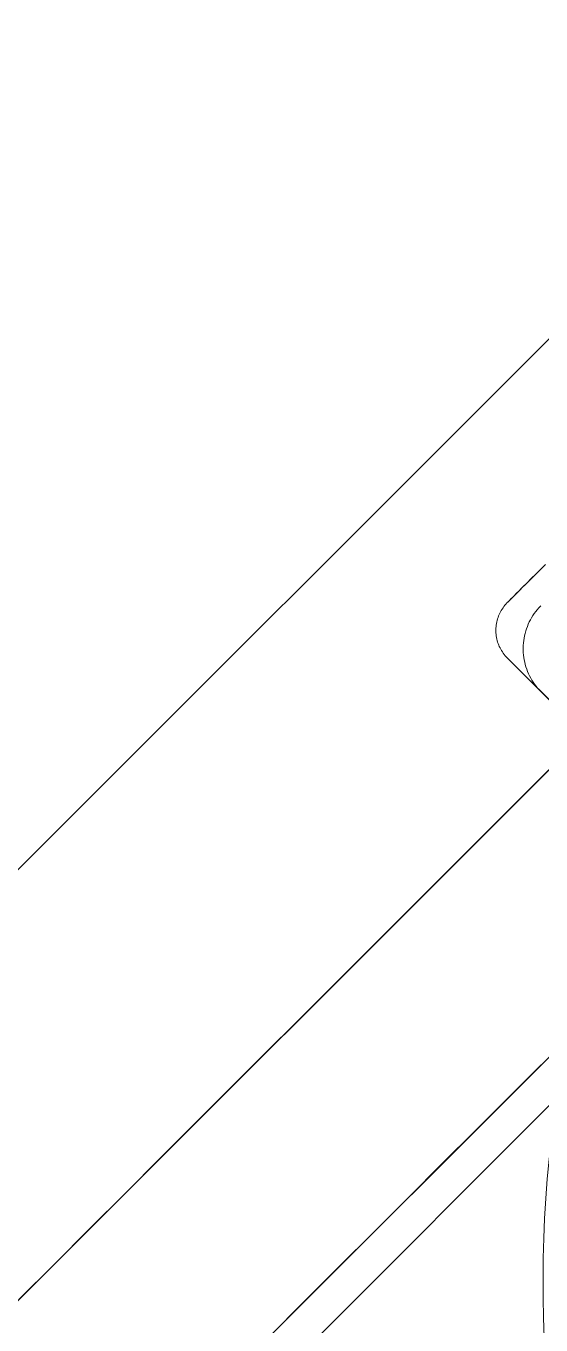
# Model space of a CAD drawing. Header units: metres. Extents: x 1753726 to 1755216, y 5920592 to 5921703.
# Drawn here: x 1753858.34996 to 1753858.36263, y 5920856.38144 to 5920856.41341 of the extents above; entities that cross this region are included whole.
import ezdxf

# ---------------------------------------------------------------- set-up
doc = ezdxf.new("R2010")
doc.units = ezdxf.units.M
for name, color, linetype, lineweight in [('A-FLOR-____-OTLN', 9, 'Continuous', 9), ('A-FLOR-HRAL-OTLN', 2, 'Continuous', 9), ('A-WALL-____-OTLN', 2, 'Continuous', 9), ('S-BEAM-____-OTLN', 7, 'Continuous', 9), ('S-FNDN-____-OTLN', 7, 'Continuous', 9)]:
    doc.layers.add(name, color=color, linetype=linetype, lineweight=lineweight)

# ---------------------------------------------------------------- blocks, each defined once
blk = doc.blocks.new('308492-ARUP-STTW-MOD-0300_rvt-1-X-ARUP-GL-HERNE_BAY_ALIGNMENT')
at = {"layer": 'S-BEAM-____-OTLN'}
for radius in [3.605, 3.605, 3.305, 3.305]:
    blk.add_arc((1753856.872071, 5920854.897647), radius, 0, 180, dxfattribs=at)
at = {"layer": 'S-FNDN-____-OTLN'}
for radius in [4.425, 4.425, 3.425, 3.425]:
    blk.add_arc((1753856.872071, 5920854.897647), radius, 0, 180, dxfattribs=at)
blk = doc.blocks.new('MH10 BENCHING - MH10 BENCHING-4553275-X-ARUP-GL-HERNE_BAY_ALIGNMENT')
at = {"layer": 'A-FLOR-____-OTLN'}
for start in [0, 29.788137]:
    blk.add_arc((-577.794782, -261.630555), 2.25, start, 180, dxfattribs=at)
blk = doc.blocks.new('Railing - CB10-TopMount-End-4761676-X-ARUP-GL-HERNE_BAY_ALIGNMENT')
at = {"layer": 'A-FLOR-HRAL-OTLN'}
for p, q in [((0.0375, -0.063), (0.0375, 0.063)), ((0.0375, 0.063), (0.0375, -0.063)), ((0.025, 0.008789), (0.025, 0.055003)), ((0.03, 0.011), (0.03, 0.051503)), ((0.03267, 0.011), (0.025949, 0.011)), ((0.03267, 0.011), (0.025949, 0.011)), ((0.031499, 0.011), (0.03, 0.011))]:
    blk.add_line(p, q, dxfattribs=at)
at = {"layer": 'A-FLOR-HRAL-OTLN', "flags": 128}
for points in [[(0.025, 0.017494), (0.025, 0.01862), (0.025, 0.019767), (0.025, 0.020931), (0.025, 0.022112), (0.025, 0.023307), (0.025, 0.024514), (0.025, 0.025731), (0.025, 0.026957)], [(0.03, 0.01222), (0.03, 0.013221), (0.03, 0.014251), (0.03, 0.015307), (0.03, 0.016389), (0.03, 0.017494), (0.03, 0.01862), (0.03, 0.019767), (0.03, 0.020931), (0.03, 0.022112), (0.03, 0.023307), (0.03, 0.024514), (0.03, 0.025731), (0.03, 0.026957), (0.03, 0.028189), (0.03, 0.029426), (0.03, 0.030665)], [(0.031499, 0.011), (0.031559, 0.010999), (0.031619, 0.010995), (0.031678, 0.010989), (0.031738, 0.010981), (0.031796, 0.01097), (0.031855, 0.010957), (0.031913, 0.010942), (0.03197, 0.010924), (0.032026, 0.010904), (0.032082, 0.010882), (0.032136, 0.010858), (0.03219, 0.010831), (0.032243, 0.010802), (0.032294, 0.010771), (0.032344, 0.010739), (0.032393, 0.010704), (0.03244, 0.010667), (0.032486, 0.010629), (0.03253, 0.010588), (0.032572, 0.010546), (0.032613, 0.010503), (0.032652, 0.010457), (0.032689, 0.01041), (0.032725, 0.010362), (0.032758, 0.010312), (0.032789, 0.010261), (0.032819, 0.010209), (0.032846, 0.010156), (0.032871, 0.010101), (0.032894, 0.010046), (0.032914, 0.00999), (0.032932, 0.009933), (0.032948, 0.009875), (0.032962, 0.009817), (0.032973, 0.009758), (0.032982, 0.009699), (0.032989, 0.00964), (0.032993, 0.00958), (0.032995, 0.00952), (0.032995, 0.009504)], [(0.03267, 0.011), (0.032709, 0.010999), (0.032747, 0.010997), (0.032786, 0.010993), (0.032824, 0.010988), (0.032862, 0.010981), (0.032899, 0.010972), (0.032937, 0.010962), (0.032973, 0.010951), (0.03301, 0.010938), (0.033045, 0.010924), (0.033081, 0.010908), (0.033115, 0.010891), (0.033149, 0.010873), (0.033182, 0.010853), (0.033214, 0.010832), (0.033246, 0.010809), (0.033276, 0.010786), (0.033306, 0.010761), (0.033334, 0.010735), (0.033361, 0.010708), (0.033388, 0.01068), (0.033413, 0.01065), (0.033437, 0.01062), (0.033459, 0.010589), (0.033481, 0.010557), (0.033501, 0.010524), (0.03352, 0.010491), (0.033537, 0.010456), (0.033554, 0.010421), (0.033568, 0.010386), (0.033581, 0.01035), (0.033593, 0.010313), (0.033604, 0.010276), (0.033612, 0.010238), (0.03362, 0.0102), (0.033625, 0.010162), (0.03363, 0.010124), (0.033632, 0.010086), (0.033634, 0.010047)], [(0.03267, 0.011), (0.032709, 0.010999), (0.032747, 0.010997), (0.032786, 0.010993), (0.032824, 0.010988), (0.032862, 0.010981), (0.032899, 0.010972), (0.032937, 0.010962), (0.032973, 0.010951), (0.03301, 0.010938), (0.033045, 0.010924), (0.033081, 0.010908), (0.033115, 0.010891), (0.033149, 0.010873), (0.033182, 0.010853), (0.033214, 0.010832), (0.033246, 0.010809), (0.033276, 0.010786), (0.033306, 0.010761), (0.033334, 0.010735), (0.033361, 0.010708), (0.033388, 0.01068), (0.033413, 0.01065), (0.033437, 0.01062), (0.033459, 0.010589), (0.033481, 0.010557), (0.033501, 0.010524), (0.03352, 0.010491), (0.033537, 0.010456), (0.033554, 0.010421), (0.033568, 0.010386), (0.033581, 0.01035), (0.033593, 0.010313), (0.033604, 0.010276), (0.033612, 0.010238), (0.03362, 0.0102), (0.033625, 0.010162), (0.03363, 0.010124), (0.033632, 0.010086), (0.033634, 0.010047)], [(0.033634, 0.008852), (0.033634, 0.009034), (0.033634, 0.009202), (0.033634, 0.009355), (0.033634, 0.009492), (0.033634, 0.009615), (0.033634, 0.009723), (0.033634, 0.009814), (0.033634, 0.009891), (0.033634, 0.009951), (0.033634, 0.009995), (0.033634, 0.010024), (0.033634, 0.010036)], [(0.033634, 0.008852), (0.033634, 0.009034), (0.033634, 0.009202), (0.033634, 0.009355), (0.033634, 0.009492), (0.033634, 0.009615), (0.033634, 0.009723), (0.033634, 0.009814), (0.033634, 0.009891), (0.033634, 0.009951), (0.033634, 0.009995), (0.033634, 0.010024), (0.033634, 0.010036)], [(0.033634, 0.010029), (0.033634, 0.010005), (0.033634, 0.009964), (0.033634, 0.009908), (0.033634, 0.009837), (0.033634, 0.009749), (0.033634, 0.009646), (0.033634, 0.009527), (0.033634, 0.009393), (0.033634, 0.009244), (0.033634, 0.009081), (0.033634, 0.008902), (0.033634, 0.00871)], [(0.033634, 0.010029), (0.033634, 0.010005), (0.033634, 0.009964), (0.033634, 0.009908), (0.033634, 0.009837), (0.033634, 0.009749), (0.033634, 0.009646), (0.033634, 0.009527), (0.033634, 0.009393), (0.033634, 0.009244), (0.033634, 0.009081), (0.033634, 0.008902), (0.033634, 0.00871)]]:
    blk.add_lwpolyline(points, dxfattribs=at)
at = {"layer": 'A-FLOR-HRAL-OTLN'}
blk.add_ellipse((0, 0), major_axis=(0, 0.03), ratio=1, start_param=4.712389, end_param=7.853982, dxfattribs=at)
blk = doc.blocks.new('Railing - Railing-4819401-X-ARUP-GL-HERNE_BAY_ALIGNMENT')
at = {"layer": 'A-FLOR-HRAL-OTLN'}
blk.add_line((-576.309183, -260.110949), (-579.314533, -263.116006), dxfattribs=at)
blk.add_line((-576.309183, -260.110949), (-579.314533, -263.116006), dxfattribs=at)
at = {"rotation": 134.9972022441068}
blk.add_blockref('Railing - CB10-TopMount-End-4761676-X-ARUP-GL-HERNE_BAY_ALIGNMENT', (-576.292107, -260.128026), dxfattribs=at)
blk = doc.blocks.new('Bell Out - Insitu2 - Bell Out - Insitu-5032767-X-ARUP-GL-HERNE_BAY_ALIGNMENT')
at = {"layer": 'A-WALL-____-OTLN'}
for radius in [2.85, 2.85, 2.25, 2.25]:
    blk.add_arc((-577.794782, -261.630555), radius, 0, 180, dxfattribs=at)
blk = doc.blocks.new('308492-ARUP-STPW-MOD-1900_rvt-1-X-ARUP-GL-HERNE_BAY_ALIGNMENT')
at = {"layer": 'A-FLOR-____-OTLN'}
for centre, radius, start, end in [((1753856.89, 5920854.88), 3.35, 0, 180), ((1753856.89, 5920854.88), 3.35, 0, 180), ((1753856.889925, 5920854.880292), 2.62, 45.648276, 224.287791), ((1753856.889925, 5920854.880292), 2.62, 45.648276, 224.287791), ((1753856.89, 5920854.88), 2.25, 44.997202, 224.997202), ((1753856.89, 5920854.88), 2.25, 44.997202, 224.997202), ((1753856.889976, 5920854.879988), 2.62, 225.623323, 44.365405), ((1753856.889976, 5920854.879988), 2.62, 225.623323, 44.365405)]:
    blk.add_arc(centre, radius, start, end, dxfattribs=at)
at = {"layer": 'A-WALL-____-OTLN'}
for radius, start, end in [(2.62, 40.8, 220.8), (2.62, 40.8, 220.8), (2.62, 40.8, 220.8), (2.62, 40.8, 220.8), (2.62, 40.8, 220.8), (2.62, 40.8, 220.8), (2.62, 40.8, 220.8), (2.62, 40.8, 220.8), (2.62, 40.8, 220.8), (2.62, 40.8, 220.8), (2.62, 343.762409, 163.762409), (2.62, 343.762409, 163.762409), (2.25, 40.8, 220.8), (2.25, 40.8, 220.8), (2.25, 40.8, 220.8), (2.25, 40.8, 220.8), (2.25, 40.8, 220.8), (2.25, 40.8, 220.8), (2.25, 40.8, 220.8), (2.25, 40.8, 220.8), (2.25, 40.8, 220.8), (2.25, 40.8, 220.8), (2.62, 220.8, 40.8), (2.62, 220.8, 40.8), (2.62, 220.8, 40.8), (2.62, 220.8, 40.8), (2.62, 220.8, 40.8), (2.62, 220.8, 40.8), (2.62, 220.8, 40.8), (2.62, 220.8, 40.8), (2.62, 220.8, 40.8), (2.62, 220.8, 40.8)]:
    blk.add_arc((1753856.89, 5920854.88), radius, start, end, dxfattribs=at)
at = {"layer": 'A-FLOR-____-OTLN'}
blk.add_blockref('MH10 BENCHING - MH10 BENCHING-4553275-X-ARUP-GL-HERNE_BAY_ALIGNMENT', (1754434.684782, 5921116.510555), dxfattribs=at)
at = {"layer": 'A-FLOR-HRAL-OTLN'}
blk.add_blockref('Railing - Railing-4819401-X-ARUP-GL-HERNE_BAY_ALIGNMENT', (1754434.684782, 5921116.510555), dxfattribs=at)
at = {"layer": 'A-WALL-____-OTLN'}
blk.add_blockref('Bell Out - Insitu2 - Bell Out - Insitu-5032767-X-ARUP-GL-HERNE_BAY_ALIGNMENT', (1754434.684782, 5921116.510555), dxfattribs=at)

msp = doc.modelspace()

# ---------------------------------------------------------------- block references
for name in ['308492-ARUP-STPW-MOD-1900_rvt-1-X-ARUP-GL-HERNE_BAY_ALIGNMENT', '308492-ARUP-STTW-MOD-0300_rvt-1-X-ARUP-GL-HERNE_BAY_ALIGNMENT']:
    msp.add_blockref(name, (0, 0))

doc.saveas('drawing.dxf')
